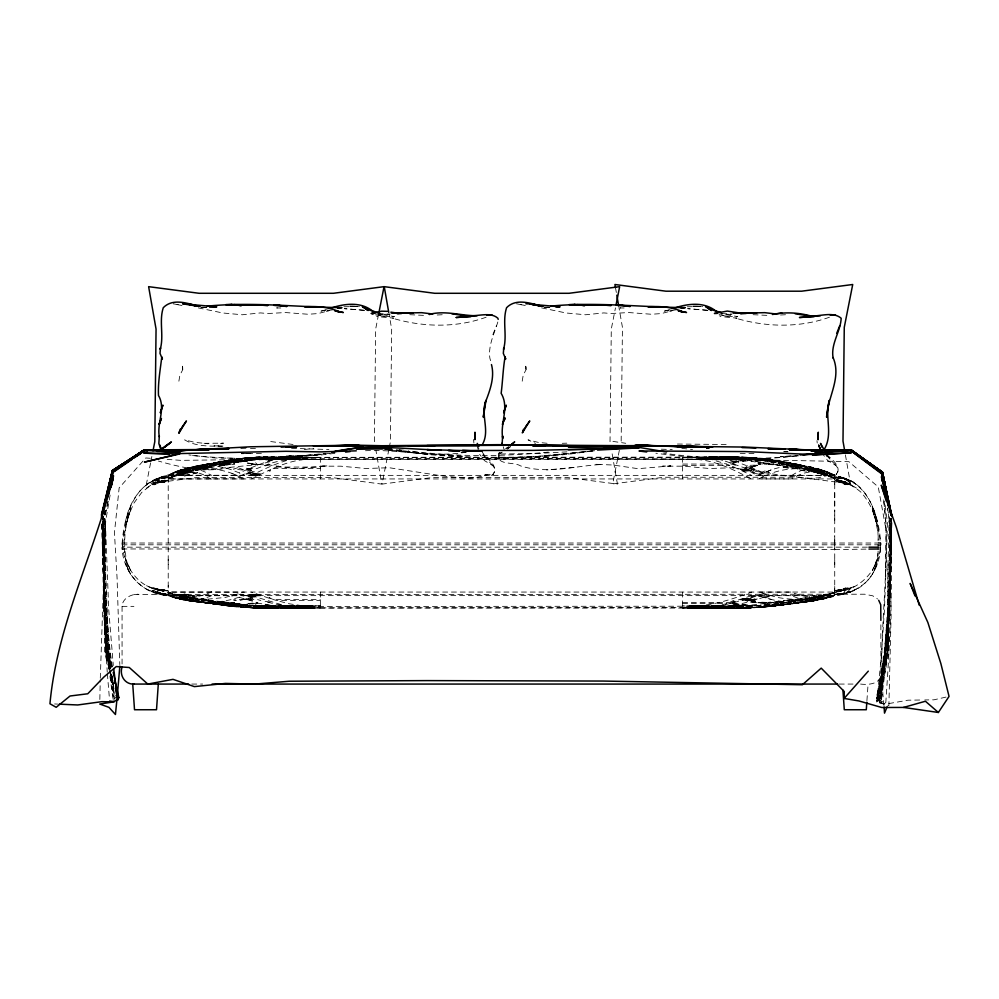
<?xml version="1.0" encoding="UTF-8"?>
<svg xmlns="http://www.w3.org/2000/svg" width="999" height="999" viewBox="0 0 999 999"><rect width="100%" height="100%" fill="white"/><g stroke="black" fill="none" stroke-linecap="round" stroke-linejoin="round"><path stroke-width="0.75" stroke-dasharray="5 3.75" d="M124.75 546.478L122.065 547.177C122.515 572.327 142.67 594.705 168.219 595.641L244.28 595.704L231.78 599.437A367.632 197.303 89.6 0 1 206.244 602.335L193.431 601.473L171.728 596.952L168.219 595.641L168.219 589.76M168.219 587.974L168.219 585.526M168.219 564.41L168.219 559.115M168.219 482.205L168.219 480.631L165.384 480.631L160.764 482.38L164.223 482.392L168.219 480.631M168.219 476.96L164.773 476.973L153.334 480.944C157.742 476.948 163.649 480.244 168.219 476.96L168.219 475.362L171.728 473.439L187.063 468.294C171.816 474.463 154.246 477.41 141.783 488.786C128.347 503.983 123.102 524.975 122.065 544.805L124.75 545.679M130.607 574.325L125.412 562.999C130.12 577.522 141.758 589.81 156.98 593.019L159.778 590.347A81.306 81.306 0 0 0 162.55 590.909L183.154 596.977L212.862 601.623L199.575 599.675L205.282 600.574M307.155 607.991L271.191 607.667C230.894 610.014 192.27 599.063 153.334 591.77L168.219 594.542L168.219 595.641L178.684 598.925L193.431 601.473L171.728 596.952M222.627 604.882L208.616 602.647L239.498 606.83L271.191 607.667M832.13 593.331L806.28 598.776L809.54 598.164C777.672 605.332 744.63 607.979 711.563 606.206L278.546 606.48M831.992 593.356L834.727 592.719L825.698 595.242M834.727 590.871L838.161 590.871L849.612 587.986L844.242 589.647L838.723 589.622L834.727 590.871L834.727 592.057L829.757 594.305L819.792 596.977L788.461 601.848L820.728 596.253M834.727 589.422L834.727 586.45M834.727 564.41L834.727 559.115M205.282 466.995L199.575 468.294L214.485 465.197L195.255 468.906L211.001 466.071L195.255 468.906L180.719 472.927L168.219 478.883L151.598 484.627L141.783 492.37L133.766 503.321L128.084 516.708L123.626 533.603L122.115 548.951L834.727 549.587L834.727 535.476M834.727 520.154L834.727 510.039M834.727 505.906L834.727 499.475M834.727 497.714L834.727 492.569M834.727 484.315L834.727 480.919M880.469 548.975C880.369 529.77 874.6 507.542 861.15 492.37C848.501 481.106 831.018 477.847 815.883 471.053L824.25 473.663L809.502 469.717L820.666 472.652A112.263 60.215 -89.6 0 1 834.727 479.133L834.689 478.259L830.519 476.311M834.727 476.96L842.182 478.646L838.723 478.633L834.727 476.96L834.727 475.362L831.205 473.439L815.883 468.294L840.396 477.01A60.452 60.452 0 0 1 843.156 477.809L845.966 482.692M180.719 596.403L169.955 592.969L187.063 597.702L175.374 594.867L168.219 592.057L244.28 592.107L225.437 597.427L206.244 599.3A367.632 197.303 -89.6 0 1 180.719 596.403L168.257 592.719L203.109 600.324L239.498 605.456L249.85 606.193L313.162 606.018L292.133 606.381M834.727 476.386L806.318 467.919L784.078 462.5L753.096 457.842L306.506 457.629L272.153 456.768C236.401 456.356 201.835 465.334 168.219 476.386M270.18 470.179L269.093 470.192L269.093 471.103L270.18 471.091L270.18 469.667C284.228 463.486 299.138 458.129 314.772 459.565L693.706 459.503M783.278 467.107L794.592 467.944L788.261 468.269L783.278 467.107L789.397 466.82L797.165 468.706A259.453 139.248 -89.6 0 1 822.214 472.927L831.293 476.923L803.358 468.294L788.461 465.197L813.536 470.267L834.727 478.321L799.837 467.594L773.775 461.7L753.096 459.215L711.563 459.178L711.563 457.817C741.62 455.594 771.653 458.266 800.923 465.259L794.592 464.947L760.476 458.791L738.91 457.055L689.785 457.617L724.4 456.693M732.766 601.423L733.84 600.824L732.766 600.824C724.5 605.656 711.188 606.668 700.986 608.079L301.948 608.079L282.817 605.044L251.523 595.704L253.134 596.278M891.395 518.956C892.931 579.845 885.451 640.259 881.33 700.873L877.834 700.686C888.873 640.459 890.721 579.295 890.571 518.219L890.596 564.497L889.285 610.139L885.052 656.006L887.949 610.551L890.196 519.343C893.506 580.431 889.922 641.545 885.813 702.497L879.47 702.821L887.986 612.162L887.936 566.57L889.222 518.169L887.487 507.717M374.413 441.695L375.661 329.071L378.658 313.923M610.027 441.695L611.288 329.071L615.471 307.867M621.166 441.108L622.439 327.335L618.955 307.455M888.024 564.622L887.512 610.239L884.377 654.932L878.795 700.349L876.448 700.461L884.302 654.907L878.421 699.937L876.772 701.997L886.662 703.958L908.004 700.187L923.251 699.974M883.99 705.556C876.348 637.112 891.907 568.219 883.703 499.825M891.707 522.614L889.597 608.116L886.163 653.671L888.873 607.829L891.657 522.627M891.657 522.877L889.447 608.416L880.181 698.925L876.947 697.989L885.039 653.733L889.31 608.566L886.912 654.183L879.644 699.263L876.935 699.5L881.33 700.873M885.351 576.535L886.2 524.45L883.665 500.212M891.845 522.677L888.473 653.808L880.156 698.626L876.111 697.964L887.761 654.008L889.073 607.804L887.462 653.621L878.421 698.326L876.111 697.964M99.838 699.475L100.262 679.732M100.3 678.221L105.644 521.603C103.958 570.267 105.12 618.793 112.363 666.932M891.632 522.827C891.258 581.605 888.598 640.384 878.933 698.451L880.181 698.925M891.495 518.631L887.761 654.008L877.484 698.226L887.462 653.621L890.496 562.512M890.259 562.3L891.545 518.181M891.358 518.931C888.973 579.295 890.134 640.159 876.935 699.5M124.75 539.385L125.137 531.643L128.084 516.708M866.92 700.674L868.081 684.065M878.196 542.894L880.868 543.019C880.394 568.169 860.501 591.133 834.727 592.057L168.219 592.057M878.096 551.148C878.608 557.492 874.525 563.036 874.849 569.243C863.96 595.054 832.929 595.829 809.502 601.473L823.863 598.975L834.727 595.641L834.727 475.362L168.219 475.362C144.655 478.459 129.358 499.999 125.412 522.152L130.607 506.168M122.065 663.985L122.065 606.356C122.34 598.413 131.081 594.068 138.199 594.218M876.772 701.997L881.305 656.73L884.365 611.226L886.163 565.646L887.424 522.852L884.652 501.286M880.918 698.663L886.288 653.334L880.156 698.626L880.918 698.663L878.933 698.451M878.795 700.349C888.273 640.072 890.683 579.108 889.222 518.169L889.21 519.055L887.487 508.541M881.543 699.15L887.287 654.233L889.51 608.566L889.809 562.937L888.523 608.354L885.851 653.396L878.421 698.326L881.543 699.15L877.134 698.638L885.938 654.894L878.708 699.862L877.134 698.638M178.883 381.193L179.907 375.124L182.667 369.842L182.255 366.009M522.202 381.193L523.214 375.124L525.973 369.842L525.561 366.009M110.102 495.104L105.744 520.704L103.884 566.171L105.27 518.706L108.729 609.69L113.312 665.534M150.599 462.899L146.416 484.103L197.053 477.485L331.343 477.485L381.83 484.103L375.999 450.786M150.899 461.388L152.098 455.332M388.911 449.275L382.03 484.103L432.667 477.485L566.957 477.485L617.444 484.103L611.613 450.786M389.21 447.764L390.409 441.695L391.67 329.071L389.023 313.923M619.343 450.287L612.699 483.941L663.848 477.247L799.5 477.247L850.499 483.941L845.404 454.87M108.029 501.273L103.884 520.966L108.329 500.137M213.149 463.898L223.788 461.688M128.084 513.124C123.938 531.268 121.94 551.361 128.084 569.243L124.75 549.8M779.158 602.434L789.784 600.636M497.827 322.003C494.255 333.716 488.111 345.467 489.847 358.079L491.246 363.261M130.607 509.765L125.462 526.261L130.607 509.977L130.607 505.956M492.857 334.665L496.366 325.886M856.43 589.273L845.966 593.319L842.931 593.369L849.612 591.77C823.988 597.802 850.961 593.219 856.43 589.373C871.378 581.43 880.544 562.924 880.419 547.19M851.298 591.67A80.032 80.032 0 0 1 847.764 592.769L851.235 587.662L845.966 589.435L843.156 593.93A81.306 81.306 0 0 1 840.396 594.492L845.816 593.331L851.235 587.662L856.43 585.689M846.802 593.031L851.235 587.662M779.695 462.512L778.608 462.3L779.17 461.688L784.627 462.525L768.243 461.613M213.549 600.636L202.01 599.687L224.325 601.885L218.306 601.798L223.776 602.434L234.703 602.36M820.666 472.652L829.407 476.011C819.38 469.88 807.554 473.601 797.165 468.706L796.69 468.706A258.479 138.724 -89.6 0 0 771.166 473.301L763.623 476.436L744.979 468.069L747.514 465.621L751.91 466.908L757.342 465.746L744.979 468.069L719.455 459.103L715.709 459.265L722.764 460.002L700.386 459.228L267.033 458.953L244.455 460.015L264.797 458.866L284.078 458.741L255.781 459.977L233.853 462.562L234.753 463.274L208.341 467.944L202.01 468.169L213.549 466.82M506.63 448.489L508.741 446.703M793.843 466.233L809.702 470.229L795.966 466.62M794.592 464.947L795.504 464.185L820.728 470.704L834.727 475.836M499.912 452.31L499.113 452.959C494.842 466.071 513.636 461.363 520.579 465.909C547.464 474.612 574.949 465.696 602.085 464.473L594.83 464.285L612.899 465.01L638.111 468.693L670.804 465.896L662.487 466.171L684.103 466.183L709.502 468.519L732.442 467.719L786.313 476.036L810.089 478.284L818.131 477.834L832.329 474.363L833.703 474.438L828.059 474.925L832.329 474.363L835.489 475.437C843.306 467.594 831.655 459.128 826.36 454.27L829.307 457.942L827.359 455.357M507.417 449.188L510.551 446.678M207.43 600.511L208.341 599.837M507.854 448.314L510.202 446.653M856.43 488.061L845.966 482.117L834.727 478.946L168.219 478.946L180.719 472.927A259.191 139.111 89.6 0 1 206.244 468.706L206.731 468.706A258.741 138.873 89.6 0 1 231.78 473.301L244.28 478.871L168.219 478.946L171.716 476.898A116.633 62.55 89.6 0 1 186.576 472.003L206.244 468.706M146.503 484.478C161.826 475.112 173.626 473.514 151.598 481.043M168.219 478.883L169.955 477.722M146.503 488.061L151.648 484.627A63.786 63.786 0 0 1 155.182 483.054L151.711 481.643L160.002 482.38L154.633 484.727L153.334 484.727L164.223 480.619L153.946 484.727M239.31 597.34L257.967 602.809L255.432 604.395L251.036 603.571L245.604 604.32C259.64 600.024 273.177 608.329 287.225 608.304L280.17 607.916L711.563 607.579C755.756 611.338 799.375 602.072 842.182 593.369L834.727 594.542L834.727 595.641L168.219 595.641L156.98 593.019M502.11 452.085L499.825 453.484L503.446 451.823M505.581 448.551L508.166 447.003M153.946 587.986L164.223 590.884L153.334 587.986L160.002 589.647L151.711 591.246L155.182 589.185A80.032 80.032 0 0 1 151.648 588.086C133.404 581.243 123.177 561.663 122.115 543.019L124.75 542.894M738.848 461.513L732.017 461.575L734.24 462.1L748.076 460.814L742.994 460.002L732.342 463.573M245.704 473.988L253.396 471.216L247.477 474.6L254.308 471.466M223.252 601.71L242.47 604.682L280.744 606.468L244.455 605.544L257.317 606.231M189.41 467.544L211.001 463.449C196.279 465.634 181.169 468.431 168.219 476.186A111.476 59.79 -89.6 0 1 182.268 469.493L193.431 466.87L178.684 470.566L171.728 473.439M251.523 478.871L269.093 470.192M247.477 471.191L253.396 467.969L245.704 470.591M175.137 472.04L180.719 470.267A258.741 138.873 -89.6 0 1 205.769 465.684L206.244 465.671A259.191 139.111 -89.6 0 1 231.78 469.905L239.31 472.914C254.62 466.196 270.679 458.953 287.225 456.98L280.17 457.567L320.354 457.604L278.371 456.693L255.756 457.28L264.797 456.905M253.134 474.45L251.523 475.287C267.507 467.382 284.053 459.49 301.948 457.33L712.374 457.117M255.969 475.899L262.787 472.539M168.219 475.836L180.719 470.267M254.832 475.849L261.651 472.502M763.623 476.436L758.653 478.871L791.283 478.921L794.792 477.16A115.934 62.263 -89.6 0 1 809.665 472.052L796.69 468.706M253.709 475.761L260.539 472.427M109.927 675.998L113.012 699.138L115.235 698.051M252.61 475.649L259.428 472.327M780.306 603.508C802.547 600.349 824.587 595.953 845.966 589.435M251.523 475.499L258.354 472.202M250.462 475.324L257.292 472.065M249.425 475.112L256.256 471.89M834.727 592.145L822.214 596.403A368.007 197.502 89.6 0 1 797.165 599.3L796.69 599.3A368.132 197.577 89.6 0 1 777.497 597.427L758.653 592.107L791.283 592.07C803.233 597.24 817.02 599.088 829.407 594.143L809.502 598.626L824.25 595.816L832.979 592.969L815.883 597.702L824.25 595.816L811.812 597.802M211.663 591.708C201.711 596.828 189.997 598.413 179.071 595.866L193.431 598.626L182.817 596.565M757.979 463.886L772.264 463.936L768.755 463.261L757.979 463.886L761.463 464.635L768.755 463.261L789.784 466.82M246.566 474.3L253.396 471.216M153.946 480.931L164.773 476.973M163.312 482.392L167.482 480.631M151.711 591.246L156.131 589.447M162.425 482.38L166.758 480.631M755.469 595.117L749.55 597.514L757.242 595.554M167.482 476.96L157.043 480.919L166.758 476.96M180.719 472.927L168.257 478.259L208.616 466.558L239.498 460.439M831.218 473.888L834.727 475.649L831.218 473.888A116.021 62.225 89.6 0 0 816.358 468.781L796.215 465.671A259.453 139.248 89.6 0 0 771.166 469.892L763.623 472.914L750.074 466.97L756.305 465.109L757.579 465.509L751.236 467.432L756.305 465.109L746.053 465.434L742.07 463.961M161.576 482.38L166.046 480.631M771.166 469.892L758.653 475.287L834.727 475.362M749.812 592.732L751.41 592.107C729.42 600.337 706.418 607.754 682.592 605.844M763.623 593.831L744.979 599.737L719.455 606.143L715.709 606.018L722.764 605.481L682.592 606.006M208.716 467.944L186.576 472.003L197.59 472.764A111.401 59.828 89.6 0 1 211.663 479.458M260.864 466.97L256.88 468.531L245.367 468.631L251.698 470.654L252.859 470.154L246.641 468.219L251.698 470.654L239.31 476.436L231.78 473.301M182.268 469.493L173.539 472.664C183.779 466.92 195.604 469.955 206.244 465.671M757.242 598.95L749.55 600.761L755.469 598.538L748.638 600.599M166.046 476.973L155.382 480.931L165.384 476.973M198.289 307.879L222.789 312.987L242.307 314.772L260.514 312.912L267.732 313.524L285.514 312.55L308.179 314.26L318.144 313.561L328.496 310.814M541.595 307.879L566.096 312.987L585.614 314.772L603.821 312.912L611.051 313.524L628.821 312.55L651.485 314.26L661.45 313.561L671.803 310.814M834.727 595.641L758.653 595.704L771.166 599.437A368.007 197.502 -89.6 0 0 796.215 602.335L796.69 602.335A368.132 197.577 -89.6 0 0 815.883 600.461L823.863 598.975L834.727 595.142L813.536 600.986L791.945 603.833L813.536 600.986L831.205 596.952M326.473 311.551L329.245 310.539M669.792 311.551L672.552 310.539M264.086 606.992L270.916 606.967L254.87 607.367L259.952 607.867L270.592 605.706M751.41 595.704L733.84 601.41M180.894 475.187L190.359 471.84L179.046 475.062L193.981 472.09M158.866 481.693L157.043 482.342L163.736 480.619M486.126 317.22C455.944 328.097 422.377 327.222 391.958 318.032L393.743 318.157L376.611 316.508M829.445 317.22C799.25 328.097 765.684 327.222 735.264 318.032L737.062 318.157L719.917 316.508M175.374 475.037L193.431 469.717M177.198 471.765L189.498 468.568L177.198 471.765L185.876 468.818M163.324 480.606L152.347 484.715L162.987 480.606M211.663 595.666C199.65 600.761 185.964 602.035 173.539 597.502L189.41 600.986L218.731 604.807M264.26 465.684C276.261 460.789 289.073 458.766 301.948 459.727M878.196 545.679L880.831 544.805C879.37 521.341 872.701 494.205 851.335 481.043C843.343 477.222 828.134 473.426 849.612 480.944L839.21 476.985M834.727 592.669L822.214 596.403L831.293 593.568M829.757 594.305L834.689 592.719M173.189 473.401L201.336 465.447L208.079 464.348M168.219 475.886L203.109 465.896M162.75 480.606L151.998 484.702M740.159 599.875L746.977 597.664M741.283 599.899L748.101 597.702M742.407 599.949L749.225 597.752M157.73 478.671L162.987 476.985M743.506 600.012L750.336 597.827M157.13 482.342L162.6 480.594M744.592 600.099L751.423 597.926M157.38 478.683L162.75 476.998M745.654 600.199L752.484 598.051M746.678 600.312L753.508 598.189M849 587.986L838.161 590.871M157.13 478.683L162.6 476.998M749.55 600.761L756.38 598.738M835.464 590.871L845.891 587.974L836.188 590.871M213.586 463.136L228.546 460.277L195.255 466.246L201.336 464.972M190.147 469.692C223.152 459.315 257.555 455.931 291.97 457.779L306.506 457.629L298.289 457.055L309.74 457.617L290.896 456.868M231.78 596.028L239.31 593.831L252.859 598.264L245.367 599.338L251.698 597.914L246.641 599.637L256.88 599.412L260.864 600.524M177.385 472.964L188.424 469.742M177.572 472.864L188.599 469.667M116.221 695.629L113.262 696.49L109.615 670.991M177.822 472.752L188.848 469.555M178.147 472.589L189.173 469.43M180.107 474.113L191.783 470.766L181.456 473.514M260.227 457.842L289.011 456.955L303.496 457.654L280.582 456.743M252.248 463.548L245.604 462.812L257.967 464.997L255.432 462.699L252.248 463.548L257.967 464.997M178.534 472.415L189.56 469.28M249.85 457.704L270.754 457.767M178.996 472.19L190.022 469.093M265.085 465.896L272.302 463.873M181.456 471.053L191.783 468.419L180.107 471.678L191.134 468.668M835.464 594.53L839.635 593.381M836.887 590.871L847.552 587.974L837.549 590.871M180.744 471.378L191.783 468.419M241.034 460.951L255.756 459.353C225.986 461.813 196.129 467.582 168.219 478.321L196.616 469.293L229.158 461.7L249.85 459.215L294.38 459.253L267.033 458.953M744.979 468.069L750.699 466.545M832.13 595.679L834.727 595.092C801.086 602.285 766.932 609.203 732.329 607.617L686.226 607.792M836.188 594.53L840.521 593.369M203.684 467.807L209.515 466.358M876.448 700.461L878.421 699.937M265.085 462.962L272.302 461.076M836.887 594.53L841.37 593.369M244.967 605.481L230.669 605.369L234.191 605.781L244.967 605.481L234.191 605.781L213.149 603.558M817.057 596.952L825.736 594.73L813.436 597.077L825.736 594.73M466.483 452.11C432.954 458.191 398.301 448.863 364.473 450.786M794.23 602.847L820.129 599.737M326.286 309.777L319.368 311.513L326.311 309.927M669.592 309.777L662.674 311.513L669.617 309.927M209.103 466.233L203.384 467.669L218.669 464.273M203.247 467.919L208.754 466.533M742.07 603.533L746.053 602.509L757.579 602.472L750.074 601.46L756.305 602.734L751.236 601.136L763.623 597.34L771.166 599.437M844.08 593.718L845.903 593.269M839.947 590.896L845.966 589.685L839.622 590.884L845.216 589.66M807.242 601.985L791.945 603.833M796.69 602.335L816.358 600.187L812.587 600.349L823.9 598.226C813.124 601.41 801.36 600.624 791.283 595.292M839.21 594.517L844.242 593.356M208.079 466.583C235.24 459.215 263.374 458.354 291.371 459.178L291.97 457.779M840.196 590.896L845.566 589.672M839.622 594.517L850.586 591.758M829.757 596.865C788.711 605.906 746.653 609.877 704.645 608.204M946.028 697.09L933.928 699.824L924.774 699.949M222.627 461.675L208.616 464.547M206.98 466.62L201.336 467.882L212.862 465.509L207.43 466.595M840.396 590.909L845.816 589.672M223.252 465.309L234.703 464.385M839.947 594.505L850.936 591.758M264.348 457.779L259.952 457.617L266.134 460.002L270.916 458.953L254.87 458.354L272.028 457.155L259.478 458.553M221.728 463.636L211.476 465.859L228.284 462.437L251.136 459.94L246.741 460.089M750.699 600.824L757.342 601.386L744.979 599.737L747.514 601.473L750.699 600.824L744.979 599.737M840.196 594.505L845.566 593.344M815.883 600.461L827.572 597.926M209.103 463.861L207.455 464.21L222.365 461.438L211.476 463.711M738.673 604.358L725.986 606.98L710.576 608.166M814.347 597.19L825.374 594.855M814.635 597.127L825.561 594.805M222.827 465.384L224.325 465.072L223.776 464.31L218.306 465.222L224.325 465.072M814.085 597.24L825.124 594.929M813.76 597.315L824.799 595.029M771.128 606.368L766.52 606.793L799.562 602.409L774.662 605.981L751.797 607.804L760.601 607.392L738.149 608.304M801.61 600.037L791.945 601.211L807.691 599.225L790.059 601.623L809.702 598.339L795.966 600.836M813.373 597.414L824.412 595.142M812.911 597.527L823.95 595.279M821.49 596.028L811.163 597.964L822.839 595.616M212.824 463.336L222.365 461.438M730.644 602.709L737.849 601.286M213.586 465.322L228.284 462.437L227.597 462.525M811.163 597.964L822.189 595.816M222.128 462.599L234.703 461.613L223.651 462.3M222.552 462.525L234.191 460.651L244.967 461.113L241.471 461.8L230.669 461.263L251.948 458.728L238.674 459.927C249.663 458.928 260.876 456.281 272.265 456.768M822.839 598.039L811.163 600.312L821.49 598.488M218.669 462L213.511 462.999L223.726 461.126M812.799 597.902L799.837 599.974M799.562 602.409L788.461 604.283L800.923 602.597L760.476 607.042L730.669 608.416M225.487 460.851L242.332 458.254L267.033 457.205M223.976 602.859L234.753 603.159L219.867 602.335L234.753 603.159M182.205 596.253L189.198 598.064L182.205 596.253C211.376 601.71 240.809 607.217 270.617 606.156L308.179 605.906M796.69 599.3L809.665 596.927L789.397 600.636L783.278 600.424L794.592 599.837L783.278 600.424M116.259 697.402L113.973 697.814L110.739 674.637M223.838 461.138L235.165 459.178M223.976 463.736L219.867 464.473L234.753 463.274M730.644 605.506L737.849 604.22M206.98 464.098L212.887 463.049M205.282 464.448L211.001 463.449M234.191 460.651L236.076 461.376L239.723 460.739M225.275 464.048L229.221 463.361M252.248 603.808L257.967 602.809M794.005 600.998L799.512 600.024M230.956 463.948L223.776 464.31M794.23 464.947L816.358 468.781L805.356 469.38A112.188 60.24 89.6 0 0 791.283 475.874M738.598 605.319L742.994 605.494L736.8 603.546L732.017 604.358L748.076 604.907L730.906 605.869L743.456 604.707M799.837 467.944L763.448 460.439L745.616 459.053L713.923 458.791M753.096 459.215L682.592 459.39M794.33 600.961L773.775 604.22L753.096 606.056L696.428 606.031L742.707 606.106L731.43 606.156M794.867 600.911L799.562 600.137C769.005 605.918 737.824 607.442 706.793 606.031M742.669 459.303L711.563 459.178L739.847 459.165M797.664 600.574L803.358 599.675M793.843 601.136L795.491 600.874M808.965 600.212L822.052 598.164M230.344 461.263L228.996 461.476L234.703 461.613M592.956 450.786C527.385 461.501 460.252 459.09 394.68 449.488M781.218 602.996L791.47 601.423L779.108 603.271M780.381 601.71L768.755 603.171L757.979 602.709L761.463 602.185L772.264 602.684L747.527 605.519L713.923 606.418M779.295 601.885L768.231 602.36L780.818 601.66M332.542 309.865L327.235 310.627L330.02 310.427M675.848 309.865L670.554 310.627L673.326 310.427M777.672 461.451L783.066 461.95L768.181 460.639M768.243 605.132L779.695 604.507M797.664 603.121L784.627 604.682L790.309 604.058M794.592 602.834L795.504 603.346L774.662 605.981L777.447 605.556M780.569 605.144L790.122 603.833M330.132 453.371L285.689 457.33L250.299 457.779L285.627 457.267L250.262 458.529L214.922 457.954L188.911 454.945M763.224 603.034L768.755 603.171M778.608 604.657L784.627 604.482L778.608 604.657L780.119 604.457M770.279 606.505L776.81 605.644M779.22 605.406L789.435 604.095M764.997 607.042L775.336 605.831L768.056 606.705M592.819 450.874L533.016 456.855L497.652 457.867L533.016 456.855L568.369 454.07L594.393 450.774L533.016 456.843L497.639 457.767M304.333 449.538L313.524 448.389M442.195 314.735L436.65 315.022M785.501 314.735L779.957 315.022M230.831 467.382C206.431 473.126 181.905 467.744 158.429 461.063M574.138 467.382L546.653 469.98M772.589 602.684L773.938 602.534L768.231 602.36M334.852 453.359L321.079 454.97L285.714 456.006L321.116 454.632L285.814 457.742L325.662 453.284L321.091 454.095C277.322 460.427 232.854 459.49 188.936 455.232M796.977 455.719C750.137 461.8 702.572 459.552 655.881 453.221M231.818 461.838L236.426 461.313M778.97 605.332L783.066 604.857L755.519 607.142L769.093 606.168M234.128 459.253L254.82 457.342M234.128 461.251L257.317 459.053M773.726 605.656L777.672 605.219M771.977 605.369L779.17 605.057M343.918 306.768L359.34 306.493L349.363 306.206L357.667 306.256M687.225 306.768L702.659 306.493L692.669 306.206L700.973 306.256M548.414 452.097C501.923 456.743 454.807 456.993 408.454 450.774M840.346 480.594L845.966 482.33L839.622 480.606L845.816 482.342M146.503 585.689L156.98 589.835L163.736 590.884M797.252 455.769C752.834 460.327 707.829 459.34 663.623 453.196M243.881 605.144L255.756 605.993L231.818 604.245L203.384 600.137L227.597 603.771L251.136 605.556L246.741 605.456M113.012 699.138L115.372 698.9M220.467 443.469L223.514 443.169L203.072 443.331L208.229 443.731L194.892 442.37L184.703 439.86C195.916 446.74 209.54 446.066 222.165 446.253M761.912 607.105L734.415 608.379L743.119 608.179M790.983 455.819L780.331 456.78L798.763 455.794M238.524 458.653L261.051 457.03M764.422 605.032L768.805 604.67M242.332 458.254L246.741 457.904M206.693 307.392L199.837 307.08M247.615 457.804L262.924 456.968M758.478 607.454L741.882 608.216L768.805 606.668M244.455 458.104L257.317 457.192M206.543 307.255L200.612 307.667L206.805 307.292M549.85 307.255L543.144 307.08M737.737 457.317L722.202 456.743C757.779 456.531 793.556 461.55 827.572 471.99M272.028 459.465L281.618 459.041M704.645 459.016L696.428 459.353L715.459 458.841L693.194 459.365L712.05 458.966M261.051 458.941L247.615 459.765L251.686 459.515M292.133 608.254L320.354 607.792L305.195 608.029M261.388 453.321L241.408 453.721M699.55 459.278L708.641 459.153M234.191 605.781L263.748 608.229L303.496 607.742L261.051 608.216L225.487 605.556M768.755 463.261L758.953 462.637L755.943 461.101L750.998 461.226L758.953 462.637L764.26 462.475L739.198 459.253L702.21 459.328L713.885 458.791L704.657 459.303M289.061 608.241L300.736 607.729M461.038 452.397L465.671 452.147M705.968 457.142L706.793 457.092L682.592 457.604L700.386 457.205L686.226 457.604M725.686 456.793L704.657 457.692L729.095 456.88M760.601 607.392L747.19 608.066M707.729 458.903L697.752 459.365M284.078 608.416L306.506 607.754L295.217 608.241M758.478 605.544L735.901 606.318M295.217 458.903L309.74 459.365L260.227 459.215M566.933 451.885L533.091 453.646L497.677 454.008M822.052 471.74L823.9 471.64L812.587 468.556L822.052 471.74L808.965 468.768M203.334 469.98L258.778 464.473L251.511 464.285L269.58 465.01L294.805 468.693L327.497 465.896L319.168 466.171L340.796 466.183L366.183 468.519L389.135 467.719L443.007 476.036L466.783 478.284L474.812 477.834L489.023 474.363L490.384 474.438L484.752 474.925L489.023 474.363L492.182 475.437C499.999 467.594 488.349 459.128 483.054 454.27L486.001 457.942L481.006 450.037M738.598 460.214L742.994 460.002L730.906 459.465L743.456 461.076M200.762 307.48L205.369 307.255M544.08 307.48L550.212 307.18M699.45 457.654L713.885 456.955L753.096 457.842M720.029 457.08L706.793 457.704L732.492 457.018M180.894 594.705L179.046 594.792L190.359 597.077L180.894 594.705L193.981 596.89M715.459 608.403L748.126 607.979M716.957 457.005L702.21 457.667L713.885 456.955L707.729 456.98M699.45 459.34L710.801 458.828M122.115 543.019L880.868 543.019M122.065 544.805L880.831 544.805M294.305 606.118L287.225 606.018L320.354 605.844M309.24 605.881L296.141 606.031L320.354 606.006M290.896 608.354L309.74 607.767L298.289 608.204M250.474 448.551L256.618 448.301M704.158 457.23L705.082 457.18M745.616 608.079L755.319 607.679M738.149 606.343L747.19 605.993M780.818 465.384L768.231 464.385L773.938 464.16L772.589 463.936M723.114 457.192L708.566 457.729L735.901 457.205M739.198 606.043L722.352 606.468M696.79 459.403L694.755 459.478M789.397 603.558L795.504 603.346M294.305 608.266L296.141 608.204M748.126 606.168L753.096 606.056M562.262 443.306L566.82 443.169M289.061 606.418L300.736 606.068L277.26 606.468M301.373 608.141L313.162 607.779M236.076 461.376L244.967 461.113M299.737 605.881L308.366 605.756M254.87 458.354L261.913 458.166M694.58 457.392L703.196 457.255L695.791 457.38M726.186 457.33L709.964 457.754L727.359 457.405M708.566 459.253L723.114 458.878L706.793 459.278M281.618 606.193L272.028 605.869M285.989 606.43L298.289 606.093L261.051 606.306L234.128 604.67M270.442 458.816L298.289 459.303L264.797 458.866M282.904 606.418L296.154 606.106L254.82 606.168M264.348 607.767L259.952 607.867L272.028 608.179L259.478 607.23M718.868 608.416L738.91 608.229M721.328 456.83L730.906 457.155M730.019 462.849L736.8 462.712L734.24 462.1M219.668 603.433L208.341 602.834L219.668 603.433L213.549 603.558L193.282 600.237L206.244 602.335M295.217 606.331L309.74 606.018M260.264 607.667L298.289 607.704M725.686 608.366L729.095 608.304L704.657 607.704L730.556 608.416M694.755 457.392L688.161 457.467L700.986 457.33L707.392 458.291L726.46 464.06L732.766 466.521L732.766 467.869L733.84 467.882L733.84 467.02L732.766 467.008M701.573 459.165L689.785 459.378L700.386 459.228M275.574 607.904L291.97 607.604M757.979 602.709L766.857 602.547M389.373 314.423L378.196 314.023M731.28 314.448L721.191 313.898M280.744 458.691L272.265 458.841M294.305 459.153L287.225 459.265L289.735 459.403M682.592 457.604L691.52 457.442M279.832 606.381L294.38 606.131L271.903 606.168M250.687 459.49L180.969 460.352L167.183 459.415M834.727 549.587L867.407 549.1M222.128 604.445L234.703 605.132L228.996 605.219L230.344 605.357M741.021 605.019L748.076 604.907M285.989 457.005L300.736 457.667L292.133 456.955M152.347 587.999L163.324 590.884M272.927 606.168L266.134 606.256L268.694 606.63M725.686 606.468L734.415 606.356M282.904 458.816L314.772 459.565M692.619 457.43L701.173 457.317M308.179 607.979L320.354 607.929M724.562 606.48L741.882 606.306M753.958 453.534L740.122 453.334M299.737 459.478L308.179 459.478M236.426 604.595L231.818 604.245M301.948 608.079L314.772 607.929M849 484.727L849.612 484.727C845.229 480.556 839.247 484.09 834.727 480.631L838.723 480.619L849 484.727L838.161 480.619M276.76 606.306L292.982 606.156L265.197 606.256M312.525 605.844L300.736 605.856M383.841 449.675L391.533 449.625L383.841 449.612M302.56 606.081L316.708 606.006M261.126 607.742L272.877 607.767M241.408 453.459L250.624 453.421L241.408 453.321M708.641 457.005L715.709 456.98L713.211 457.08L725.986 458.941L738.673 462.762M161.576 589.635L160.764 589.635L168.219 590.871L161.576 589.635L166.046 590.871M275.574 606.281L291.371 606.206L291.371 607.579L249.85 607.554M732.292 606.156L711.563 606.206L711.563 607.579L737.737 607.979M730.057 606.193L741.42 606.118M265.197 459.041L291.371 459.178M168.219 595.641L168.219 475.287L244.28 475.287L239.31 472.914M715.459 606.356L689.785 606.018L708.641 606.118M254.058 607.941L267.033 608.066M287.487 608.403L263.748 608.229M711.563 607.567L753.096 607.554M249.85 457.842L291.371 457.817L275.574 457.405M270.617 457.829L291.371 457.829M711.563 457.829C753.596 454.195 795.079 462.662 834.727 475.886M711.563 459.203L732.329 459.24M249.85 459.215C449.538 459.165 649.25 456.83 848.913 461.7L878.271 486.975L886.238 530.956M682.592 464.06L726.46 464.06M682.592 465.372L729.857 465.384M276.473 467.057L320.354 467.057M273.077 468.456L320.354 468.456M134.016 594.63L864.747 594.218L872.814 595.841L877.534 598.975M270.18 598.251L269.093 597.602L273.077 599.462L320.354 599.475M273.077 599.475L276.473 600.461L320.354 600.461M682.592 602.547L729.857 602.547M682.592 603.458L726.46 603.458M122.065 606.356L133.928 606.356M270.617 607.567L291.371 607.567M682.592 607.929L704.158 608.116M191.758 684.065L202.672 684.065M839.272 684.065L854.882 684.065M860.564 684.065C867.619 684.977 880.094 684.365 880.868 674.887L880.868 621.927M722.202 456.743L738.149 456.905M693.194 606.018L712.05 606.256M260.227 606.193L270.617 606.156M694.58 608.004L699.038 608.029M730.581 459.19L740.958 459.228M308.366 459.64L301.773 459.552M270.754 606.156L291.371 606.206M709.615 608.141L688.161 607.929M677.409 444.043L728.209 444.493M731.755 459.24L753.096 459.353M731.043 459.215L741.807 459.278M260.552 457.704L271.903 457.667M261.975 457.579L272.877 457.592M689.298 605.844L701.573 606.131M710.963 606.181L727.359 606.281L709.964 606.156M708.641 608.266L715.709 608.304L713.211 608.229M849 480.931L842.931 478.646L845.966 478.696L856.43 484.478M164.773 594.53L153.946 591.783M753.084 314.685L767.132 315.384M409.777 314.685L423.826 315.384M268.531 608.379L255.756 608.066L278.371 608.453M735.901 458.953L755.319 459.765M301.948 457.33L314.772 457.467L308.179 457.392M320.354 459.39L279.832 458.878M278.546 458.678L303.496 459.34M316.708 459.39L298.289 459.016L313.162 459.378L302.56 459.228L307.155 459.44M275.574 459.028L292.982 459.228L276.76 458.978M867.369 547.152L122.065 547.177M732.492 608.204L708.566 607.654L735.901 608.066M721.328 608.391L726.935 608.428L707.729 608.241M727.871 316.471L719.043 314.835L727.871 316.471L737.749 316.608L720.304 313.798M384.565 316.471L375.736 314.835L384.565 316.471L394.43 316.608L376.998 313.798M688.161 459.565C710.938 457.867 731.768 468.868 751.41 478.871L749.812 477.997M850.149 480.944L839.622 476.985M151.598 591.67C172.24 596.628 164.785 596.478 146.503 589.273M703.196 608.091L682.592 607.792L697.752 608.029M693.706 607.966L702.197 608.079M311.413 459.54L309.24 459.503M730.019 603.446L736.8 603.546L732.342 602.934M727.359 607.904L709.964 607.629L726.186 607.954M700.112 608.041L706.793 608.204L689.785 607.779L700.386 608.104M223.776 602.434L230.956 602.684M624.1 307.992L619.942 307.929L624.375 308.004M280.794 307.992L276.636 307.929L281.056 308.004M708.566 606.131L723.114 606.381M682.592 607.792L692.619 607.954M272.927 460.127L266.134 460.002L270.592 460.789M254.87 607.367L261.913 607.504M741.021 460.651L748.076 460.814M723.114 608.066L706.793 607.679L720.029 608.154M696.428 606.031L704.645 606.243M851.185 480.969L840.196 476.998M255.756 608.066L264.797 608.304M241.034 604.845L245.642 604.982M222.889 446.091L213.961 445.816L221.716 446.066M692.994 306.181L702.659 306.493M349.687 306.181L359.34 306.493M661.326 449.188L672.215 449.538M291.558 448.314L328.908 449.538M699.45 606.056L707.729 606.331M716.957 608.216L699.45 607.742M262.924 608.254L238.524 607.105M783.466 451.785L788.061 451.96M734.415 456.818L768.805 459.253M285.989 458.778L300.736 459.328L289.061 458.791M214.673 465.172L208.341 464.947L219.668 464.098L213.549 463.898L193.282 468.731A116.533 62.587 -89.6 0 1 208.154 473.626L211.663 475.337M710.801 606.381L702.21 606.068L713.885 606.418L704.657 606.093M264.036 606.031L272.377 606.343M779.17 461.688L771.977 461.263M302.56 457.205L313.162 457.617L301.373 457.155M757.304 607.305L759.053 607.367M247.615 605.719L261.051 606.306M222.552 604.495L234.703 605.132M54.583 703.958L57.667 704.095M721.603 313.574L732.017 314.048M378.284 313.574L390.197 314.123M739.198 459.253L724.562 458.666L747.19 459.353M789.397 463.898L795.504 464.185L790.084 463.049M177.198 598.139L189.498 600.349L177.198 598.139L185.876 600.162M234.128 606.668L257.317 608.079M741.882 457.03L760.601 458.254M244.455 607.454L254.82 607.979M825.736 475.162L813.436 471.828L825.736 475.162L817.057 472.04M294.305 457.005L296.141 457.092M252.71 607.879L249.887 607.704M462.275 456.118L426.96 454.095L387.113 449.575M242.332 607.392L246.741 607.642M757.304 458.416L771.128 459.715M768.231 464.385L780.381 465.309M745.616 457.192L755.319 457.804M150.35 458.279L145.754 457.967L119.156 487.874L114.435 532.717L117.083 578.109L119.805 664.572M462.275 457.08L426.948 454.495L391.72 450.287M745.616 459.053L768.805 461.251L799.562 467.669M289.061 456.955L298.289 457.692M748.126 459.153L758.478 460.015M759.053 458.291L751.797 457.679L761.912 458.691M773.726 460.814L778.97 461.276M764.422 460.714L751.26 459.515L768.805 461.251M734.24 603.97L738.848 604.395M289.735 605.906L276.96 604.358L264.26 601.423M547.09 443.281L538.199 442.37L528.021 439.86L535.551 443.444M239.498 605.282L208.616 600.961L170.804 593.331M293.044 444.48L269.618 441.408M212.637 604.058L218.331 604.682M231.818 606.368L235.165 606.73M525.287 305.494L516.658 303.808L523.851 305.207M181.98 305.494L173.339 303.808L180.544 305.207M391.72 450.124L426.96 454.095L391.758 449.837M264.086 458.916L268.694 459.44M223.726 605.406L213.511 604.095L233.004 606.455M670.067 310.015L672.876 310.352M326.76 310.015L329.57 310.352M122.115 548.951L124.75 549.275M206.244 599.3L186.576 596.965L208.716 599.837M681.83 448.301L692.544 449.575M236.076 605.294L239.723 605.731M399.25 449.637L406.918 450.586M225.275 602.622L229.221 603.109M208.616 602.971L168.219 595.092C181.656 600.911 196.641 601.86 211.001 603.833M213.586 603.983L227.597 605.831M547.015 307.217L549.7 307.542M203.709 307.217L206.381 307.542M301.948 605.681L289.173 603.783L276.473 600.461M243.881 460.514L245.642 460.739M223.838 605.369L228.546 605.981M226.136 605.644L232.667 606.505M378.122 314.073L382.03 314.61L377.884 313.898M228.284 603.821L213.586 601.798M214.485 601.848L195.255 599.225L211.001 601.211L201.336 600.037L206.98 600.836M212.824 603.833L222.365 605.144M789.36 463.136L766.52 459.115L799.562 465.397L788.461 462.762L795.516 464.21M612.936 441.408L625.749 443.281M209.103 603.496L207.455 603.259L214.485 604.283M212.824 601.66L222.365 603.084L211.476 601.423L221.728 602.996M222.827 601.66L224.325 601.885M209.103 601.136L201.623 599.812M208.079 603.146L175.774 597.452L168.219 594.979M801.61 464.972L791.945 463.449L813.536 467.544M775.336 462.525L767.769 461.276M768.056 459.215L779.108 461.138M707.329 310.202L687.674 308.666L708.578 310.502M364.023 310.202L344.368 308.666L365.272 310.502M784.265 462L779.22 461.126L799.562 465.397M203.434 600.024L208.941 600.998M181.456 598.488L191.783 600.312L180.107 598.039L191.134 600.137M265.085 604.22L272.302 605.506M777.447 460.851L774.662 460.277M181.456 596.028L191.783 597.964L180.107 595.616M180.744 598.251L191.783 600.312M763.224 463.436L766.857 464.135M190.147 599.275L203.109 602.035M778.608 462.3L780.119 462.587M178.996 597.677L190.022 599.825M178.534 597.527L189.56 599.7M780.569 461.438L791.47 463.711L780.569 461.438L790.122 463.336M265.085 601.286L272.302 602.709M178.147 597.402L189.173 599.587M177.822 597.29L188.848 599.5M177.572 597.202L188.599 599.425M188.424 599.375L177.385 597.127L188.312 599.338M784.265 464.273L789.435 465.322M795.966 464.098L797.664 464.448M801.598 467.882L790.059 465.509L801.31 468.131M779.108 463.224L791.47 465.859L781.218 463.636M157.13 593.331L162.6 594.505M157.38 593.344L162.75 594.505M162.55 590.909L156.98 589.685L158.866 590.134M168.219 595.142L187.063 600.461M177.235 595.242L168.219 593.219M157.73 593.344L162.987 594.505M780.306 463.049L794.33 466.558M162.6 590.909L151.748 588.011L162.987 590.896M877.834 700.686L885.813 702.497M797.664 466.995L803.358 468.294M157.38 589.672L162.75 590.896M151.711 481.643L156.131 482.679M245.704 598.95L253.396 600.761L247.477 598.538M168.219 592.719L170.954 593.356M820.129 469.43L809.502 466.87L823.863 470.492L831.205 473.439M793.431 466.358L799.262 467.807M794.18 466.533L799.687 467.919M804.532 468.781L799.837 467.594L812.799 471.066L806.28 469.293M165.384 594.53L155.382 591.783L166.046 594.53M821.49 471.053L811.163 468.419L822.839 471.678M245.704 595.554L253.396 597.514L247.477 595.117L254.308 597.34M730.644 461.076L737.849 462.962M175.362 597.889L182.268 599.687M811.812 471.004L822.839 474.113L811.163 470.766L821.49 473.514M166.758 594.53L157.043 591.795L167.482 594.53M809.54 470.554L806.28 469.667L809.54 470.529M811.163 470.766L822.189 473.826M730.644 463.873L737.849 465.896M162.425 589.635L166.758 590.871M812.911 471.403L823.95 474.6M879.47 702.821L888.885 705.569L891.133 614.348L889.11 520.954M813.373 471.565L824.412 474.8M173.189 596.865L180.719 599.063M813.76 471.703L824.799 474.962M814.672 471.59L834.727 477.759M814.085 471.815L825.124 475.099M163.312 589.635L167.482 590.871M814.347 471.903L825.374 475.212M814.522 471.965L825.561 475.287M845.966 478.696C826.86 472.714 857.304 481.818 856.43 484.378C868.268 493.581 873.925 508.066 877.484 522.152L872.327 506.168M839.947 476.985L845.216 478.671M269.093 598.239L251.523 592.107M246.566 595.329L253.396 597.514M840.196 480.606L845.566 482.342M839.947 480.606L845.216 482.355M249.425 594.767L256.256 597.04M250.462 594.617L257.292 596.915M748.638 468.206L755.469 471.191L749.55 467.969L757.242 470.591M251.523 594.492L258.354 596.815M252.61 594.38L259.428 596.728M253.709 594.305L260.539 596.665M255.969 594.205L262.787 596.578M254.832 594.243L261.651 596.615M844.08 478.109L845.903 478.758L851.235 485.227L847.764 479.47A63.786 63.786 0 0 1 851.298 481.043M757.242 473.988L749.55 471.216L755.469 474.6M836.887 476.973L841.37 478.646M837.549 480.631L847.552 484.74L836.887 480.631M836.188 476.96L840.521 478.646M827.796 475.087L822.214 472.927L829.757 475.949L834.727 479.133M835.464 476.96L839.635 478.633M836.188 480.631L845.891 484.74L835.464 480.631M168.219 592.145L171.716 593.581M829.757 473.401L822.214 470.267A258.479 138.724 89.6 0 0 796.69 465.671M749.55 467.969L756.38 470.904M733.84 467.02L751.41 475.287M746.678 468.618L753.508 471.678M745.654 468.781L752.484 471.89M744.592 468.931L751.423 472.065M743.506 469.043L750.336 472.202M742.407 469.143L749.225 472.315M741.283 469.205L748.101 472.402M740.159 469.243L746.977 472.44M876.947 697.989L879.644 699.263M837.374 467.544L836.175 465.709L827.784 460.626L822.964 454.358M494.068 467.544L492.869 465.709L484.478 460.626L479.645 454.358M832.979 477.722L834.727 478.946M156.98 479.108L159.778 481.393A60.452 60.452 0 0 1 162.55 480.594M826.485 455.419L836.175 465.709M207.43 467.02L208.341 467.944M492.869 465.709L482.08 453.921M846.802 479.095L851.235 485.227M825.499 454.495L826.985 456.555M477.297 446.016L478.896 448.651M503.221 446.74L504.183 449.687M872.327 509.765L877.534 526.261L872.327 509.977L872.327 505.956M477.584 447.515L478.821 451.623M109.203 668.818L104.483 652.884L105.232 606.992L102.198 522.502M110.926 674.612L112.213 678.958M110.19 668.743L105.519 652.509L102.085 523.726C104.383 571.69 102.235 620.441 110.852 667.769M109.715 667.894L105.694 652.909L109.828 669.23M112.512 679.957L111.713 675.461L112.537 678.371M110.527 667.707L107.068 654.208L106.319 607.642L107.617 653.721L110.577 667.419M109.74 668.968L105.519 652.509L105.557 606.056L103.097 560.576M111.276 674.949L112.437 679.445M112.45 679.607L110.202 670.704L112.25 679.695M874.849 513.124L877.809 528.059L878.196 539.385M874.849 516.708L877.809 531.643M110.277 667.607L107.043 654.407L109.103 669.829M110.901 667.369L107.617 653.721L105.969 607.255L108.079 652.734L111.101 667.782M102.41 522.652L105.782 651.523L109.878 669.318M112.6 681.181L113.611 685.626M105.782 651.523L109.952 669.73M111.339 675.799L112.375 680.344M112.725 681.867L113.774 686.413M110.177 668.456L106.443 651.972L102.385 521.203C105.357 570.604 100.837 620.779 109.74 669.642M109.778 668.618L106.369 653.471L103.184 562.762L103.159 517.057C104.833 567.22 103.684 617.857 111.226 667.569M111.488 676.186L113.524 685.277M111.9 666.395L108.916 653.021L103.784 562.175L103.409 516.795L104.758 562.437L103.297 516.471L108.916 653.021L111.451 666.67M110.04 668.031L106.431 651.773L103.284 560.776M111.688 675.411L112.338 678.371M109.403 668.968L105.669 652.272L104.957 606.318M110.752 675.037L113.461 687.175M109.515 669.155L105.882 652.484L102.747 517.02M109.84 670.666L113.799 688.848M111.925 675.824L112.525 678.858M110.027 671.128L114.723 696.44M779.158 464.31L779.295 465.072M111.838 666.558C104.92 617.682 105.969 567.894 104.271 518.593L103.496 610.052L107.255 672.24M110.39 667.981L107.717 653.009L109.878 668.456M112.787 681.455L113.586 685.951M615.471 287.562L616.545 293.681M109.403 669.492C102.435 621.241 103.372 572.265 101.698 523.638M816.97 440.646L817.219 443.044M473.538 439.46L473.913 443.044M107.38 673.751L109.503 699.475M113.362 683.603L113.636 688.149M113.724 689.672L114.261 698.763M104.508 605.981L107.08 651.585L110.414 668.256L106.843 651.498L104.658 605.819M105.082 605.631L102.098 523.813M102.422 521.341L103.696 561.101M102.385 521.528L106.556 651.735L102.635 560.439L101.973 523.863M102.36 522.689L103.484 560.751M878.196 535.801L877.809 558.791L874.849 569.243L877.484 562.999L872.327 574.325M682.592 457.33L682.592 478.871M682.592 592.107L682.592 608.079M320.354 457.33L320.354 478.871M320.354 592.107L320.354 608.079M105.057 510.377L103.796 516.483L105.057 510.414M877.534 558.903L872.327 570.516L877.534 558.903M494.605 471.491L492.794 474.675L494.605 471.491M837.911 471.491L836.113 474.675L837.911 471.491M183.154 472.127L182.205 473.176L189.198 470.579L183.154 472.127M820.728 598.726L813.735 600.636L820.728 598.726M765.047 470.929L758.054 473.638L769.405 472.49L765.047 470.929M237.899 467.657L233.541 469.118L244.892 470.254L237.899 467.657M199.575 465.834L193.244 467.857L201.336 465.447L199.575 465.834M820.216 472.052L818.393 472.577L805.356 469.38L820.216 472.052M196.653 467.544L193.406 468.431L196.666 467.544M244.892 599.188L237.899 600.986L233.541 599.974L244.892 599.188M197.59 472.764L184.553 476.086L182.73 475.536L197.59 472.764M769.405 596.603L765.047 597.702L758.054 595.804L769.405 596.603M184.553 594.068L182.73 594.467L197.59 596.415L184.553 594.068M818.393 597.577L805.356 599.8L820.216 597.939L818.393 597.577M247.415 461.101L233.853 462.562L247.415 461.101M787.749 451.411L784.677 451.56L787.761 451.436M710.963 459.203L709.964 459.228L727.359 459.028L710.963 459.203M239.198 603.733L233.853 603.683L247.415 604.707L239.198 603.733M769.093 460.077L755.519 458.666L769.093 460.077M709.49 448.576L706.418 448.351L709.49 448.576M391.67 450L388.611 449.625L391.67 450M391.695 450.287L385.564 449.463L391.695 450.287M195.117 601.036L193.244 600.711L201.336 602.409L195.117 601.036M196.666 600.886L193.406 600.262L196.653 600.886M819.792 469.493L813.735 468.007L820.728 470.704L819.792 469.493M130.607 570.292L125.462 558.903L130.607 570.292M526.061 367.944L525.736 366.221L526.248 370.404L526.061 367.944M182.755 367.944L182.417 366.221L182.942 370.404L182.755 367.944M105.082 607.217L103.159 561.875L102.997 516.196L105.082 607.217M499.213 457.217L499.113 452.959L499.213 457.217"/><path stroke-width="1.5" d="M159.316 435.914L158.853 443.456L160.876 449.687L160.689 448.139M914.984 595.916L910.139 583.428L927.871 622.477L940.858 663.548L949.05 696.403L938.373 712.474L903.533 707.429L881.78 707.504L858.978 700.961L844.118 698.438L844.28 691.558L821.203 668.131L802.422 684.727L603.209 681.056L427.172 680.606L289.26 681.231L254.558 684.115L225.462 683.416L194.38 686.613L173.002 679.345L147.802 684.078L129.271 667.507L116.284 666.558L104.021 676.897L87.762 693.768L70.055 696.003L56.181 707.304L49.95 703.758C57.218 624.487 94.455 552.872 113.399 476.336L111.176 486.75M857.267 454.645L882.404 472.09L891.957 516.583L882.404 472.09L851.098 449.762L810.826 450.099M158.304 684.065L156.518 709.74L134.515 709.74L132.73 684.065L188.636 684.065M866.82 702.185L866.295 709.74L844.292 709.74L842.931 690.109M502.26 443.781L502.21 442.982M502.172 443.456L502.622 435.914L502.747 438.411C499.85 423.264 509.69 407.58 501.148 393.319C502.722 381.231 502.984 368.806 505.094 356.893L505.706 359.078L503.309 353.359L503.808 347.802L503.546 349.325C507.455 335.539 502.16 321.341 506.58 307.704C516.108 297.952 530.619 303.271 541.82 306.268M116.945 699.375L115.447 714.497L108.966 707.354L99.738 704.033L114.448 701.798L109.628 700.998M117.383 694.842L119.843 666.083M484.915 404.445L483.291 417.22L485.989 400.412C480.157 414.972 490.472 430.581 482.305 444.68M504.595 419.817L504.895 417.669M144.181 450.274L112.437 471.091L144.068 450.087L117.395 468.056M111.888 484.565L113.436 475.536L110.889 487.649M152.997 450.786L154.795 441.695L156.056 329.071L148.626 286.663L199.113 293.294L333.404 293.294L384.041 286.663L378.958 312.412M616.071 304.832L619.655 286.663L569.03 293.294L434.727 293.294L384.24 286.663L388.748 312.412M112.924 472.465L107.892 496.753L112.887 472.177L144.43 450.324L180.032 452.447L156.831 451.436M109.003 486.663L112.313 471.478M810.826 450.237L851.136 450.049L882.504 472.664L888.161 501.061M110.889 478.671L112.512 471.291L144.218 449.875L187.662 450.025L179.895 449.762M112.388 470.492L144.343 450.137L112.388 470.492L101.486 514.473L101.561 517.532M102.185 515.447L112.475 471.278L144.268 450L147.365 450.049M103.047 510.364L112.375 470.879L144.293 450.249M823.688 450.312C833.815 434.59 824.262 416.895 829.295 400.412L826.598 417.22C827.559 397.14 841.832 377.834 833.066 357.542L833.154 358.079C830.419 344.043 840.646 331.581 841.17 318.219C833.016 311.338 820.591 316.383 810.951 315.996C798.388 312.537 785.214 311.925 772.427 314.435L781.892 313.074M178.946 433.241L180.195 429.208M522.664 431.893L523.501 429.208M485.089 403.034C489.76 390.946 494.942 377.659 491.471 364.573M836.675 333.404L839.672 325.886M887.124 706.805L884.515 713.149L884.103 707.067M113.224 672.339L118.869 697.614L117.67 700.062L112.275 701.835L101.898 701.66L77.722 704.969L59.203 704.158M844.118 698.438L868.306 671.141M159.703 450.087L171.391 441.908L160.739 450.212M510.864 444.98L514.697 441.908L510.339 445.304M164.86 447.003L169.68 443.256M136.476 456.181L140.222 453.509M136.563 456.243L140.322 453.583M114.186 471.603L131.843 459.515M134.365 457.792L144.455 450.886L147.552 451.024M112.512 471.291L115.047 469.605M122.615 465.034L126.423 462.475L122.602 465.047M209.028 449.45L179.82 450.586L144.218 449.875L112.425 470.691L101.848 514.597L101.923 517.644L101.848 514.597L112.437 470.604L144.306 449.912L209.016 449.5M903.533 707.429L925.411 701.248L938.373 712.474M332.63 307.555C346.353 303.246 362.699 301.748 374.101 312.4M675.936 307.555C689.66 303.246 706.006 301.748 717.419 312.4M178.284 454.295L144.455 462.1L179.633 453.571L285.677 451.298L321.016 451.885L356.293 450.849M331.768 452.147C367.507 443.506 404.52 449.25 440.834 450.074M333.291 451.935L356.193 447.889L391.645 447.864L356.256 448.776L382.392 449.026M374.737 313.224L372.227 313.661L381.556 311.176L387.337 311.338M337.762 308.266L341.983 307.617C297.165 307.205 252.173 301.686 207.305 306.144M681.081 308.266L685.302 307.617C640.471 307.205 595.479 301.686 550.611 306.144M776.111 314.011L764.784 312.662L740.921 313.211L742.02 313.349L727.334 311.076L714.41 313.449L717.22 313.436M597.552 450.074L639.098 447.877L533.004 450.387L462.362 450.512L479.245 451.048M118.207 697.702L118.869 697.614M660.327 446.128L638.773 445.192L632.654 445.991L638.773 445.192L698.813 447.028L677.297 446.191M638.786 445.129L631.118 446.078L638.786 445.129L652.634 446.016M345.567 452.097L350.162 451.56M803.096 455.02L815.334 453.608L800.112 454.995M634.315 446.116L638.923 445.629L568.269 445.779M634.265 446.128L638.861 445.641L634.315 446.004M810.801 450.774L821.59 450.374M209.64 307.168L216.783 306.818L189.223 304.383L195.08 305.532M635.926 446.116L646.69 446.066M397.315 313.823L401.536 313.549M740.621 313.823L746.253 313.461M373.526 313.299L371.104 313.449L373.913 313.436M342.707 446.091L356.556 445.229L362.674 446.029M344.243 446.016L356.543 445.254L362.662 446.053M812.574 455.057L851.373 452.784L815.733 454.682L745.067 451.573L639.01 450.974L646.678 451.998M151.998 450.124L179.82 450.586L250.387 446.79L356.331 445.179L391.658 445.954L532.942 445.117L603.596 446.291L589.772 446.141M477.01 315.821L466.895 316.096L469.767 316.171M820.316 315.821L810.201 316.096L813.074 316.171M179.82 450.586L215.097 448.813L179.82 450.574L144.218 449.875M199.675 450.037L208.878 449.612M218.057 449.063L228.808 448.588L212.025 449.075M241.096 448.064L245.704 447.864M498.189 319.368L497.852 318.219C491.333 312.362 480.981 315.534 473.039 315.659C458.529 314.972 443.793 310.489 429.12 314.435L432.792 314.011L421.478 312.662L397.602 313.211L398.713 313.349L390.884 312.138M835.526 315.085L830.281 315.272M189.048 450.037L208.966 449.2M193.506 450.074L208.853 449.45M222.702 449.051L228.846 448.826M486.975 315.272L492.207 315.085M281.119 447.065L296.491 446.578M555.894 306.955L560.089 306.818L532.529 304.383L536.925 305.244M313.411 446.078L356.543 445.392L333.454 446.053M330.369 446.029L356.556 445.229L322.677 446.053M410.364 313.199L413.361 313.112L391.346 313.137M451.873 313.786L467.445 316.146M753.671 313.199L756.68 313.112L733.116 313.162M795.179 313.786L810.751 316.146M287.287 447.053L296.553 446.79M347.09 446.066L497.702 444.667L655.993 446.041M815.634 450.774L821.852 450.649L811.088 450.524L821.827 450.711M195.242 450.049L209.028 449.8M568.256 445.666L532.929 446.228L545.217 446.116M568.306 449.712L603.671 449.138M868.955 549.075L879.145 548.988M408.479 446.053L434.627 446.053M290.272 447.065L296.416 446.978M285.739 446.99L296.491 446.878M552.897 446.053L582.092 446.053M815.459 450.487L810.863 450.274L851.036 450.237L810.888 450.299L815.696 450.749M879.095 547.202L868.918 547.177M426.998 445.529L479.22 445.741M212.038 684.065L837.711 684.065M789.41 449.662L821.702 450.137M657.916 306.818L647.889 306.78C660.039 306.056 672.589 306.818 683.691 312.287L678.433 310.889L686.525 312.5L678.496 311.001M314.61 306.818L304.57 306.78C316.72 306.056 329.283 306.818 340.384 312.287L335.127 310.889L343.219 312.5L335.127 310.889M603.671 447.177L639.073 447.402L666.52 452.01M780.294 448.938L768.006 448.863L778.808 449.051M538.374 305.644L541.346 306.243L529.47 303.858L535.402 305.057M186.151 303.858L198.039 306.243L182.605 303.808L186.825 303.858M525.911 303.808L530.144 303.858M742.007 447.589L755.831 448.052M677.31 446.141L709.64 446.94L638.923 445.779L712.712 447.04M674.25 446.291L744.892 447.065L815.484 450.237M674.2 446.141L700.299 447.065L638.798 445.417L632.667 446.128L638.798 445.417L709.552 446.915L674.213 446.266M677.497 446.603L702.085 447.065M677.447 446.753L694.342 447.065M179.745 453.946L143.819 453.159L169.231 454.058M789.422 449.787L797.115 450.037M810.963 450.474L815.571 450.611M804.757 450.012L789.41 449.288L815.434 450.262M482.317 451.048L427.023 449.637L436.238 450.049M768.106 448.539L780.394 449.026M448.526 450.586L459.278 451.048M789.36 449.325L806.243 450.074L789.41 449.275M638.773 445.092L658.791 446.016M801.872 450.074L789.597 449.475L800.299 450.037M789.497 449.375L803.296 450.037M448.526 450.474L459.278 451.024M134.016 684.065C125.075 684.64 119.181 675.474 122.065 667.095M359.528 446.066L356.468 445.691L361.101 446.153L356.506 445.554M543.606 306.131L539.61 305.731L542.07 306.343M200.287 306.131L196.303 305.731L198.751 306.343M356.468 445.591L359.528 445.991M537.237 305.232L533.778 304.333L540.471 306.293M198.514 306.268C187.3 303.271 172.802 297.952 163.274 307.704C158.841 321.341 164.148 335.539 160.24 349.325L160.502 347.802L160.002 353.359L162.4 359.078L161.788 356.893C160.327 369.505 157.842 382.829 158.504 395.504C166.146 408.579 156.606 423.052 159.353 436.9M720.903 312.45L709.377 309.103L710.426 309.628L705.681 306.581L711.425 310.514M377.597 312.45L366.059 309.103L367.12 309.628L362.375 306.581L368.119 310.514M190.472 304.333L197.153 306.293M882.08 481.256L881.48 476.635L891.22 515.609L882.517 472.39L851.073 450.324L854.757 452.897M851.073 450.324L882.479 472.19L891.445 515.259M851.048 450.062L882.442 472.34L891.283 515.172M882.542 472.527L851.136 450.049M858.703 455.706L851.185 450.362L858.653 455.894M861.213 457.492L868.73 462.849M871.228 464.635L882.529 472.814L861.25 457.579M851.41 450.062L882.529 472.814M864.822 460.539L868.518 463.336L864.859 460.527M854.857 453.309L851.323 450.524L858.765 456.318M882.404 472.09L891.358 515.472M878.708 600.287L880.731 604.77L880.868 620.379M824.312 450.037L820.504 443.381L822.177 447.44M477.197 443.381L478.721 446.041M159.615 444.717L161.351 449.088M886.313 501.236L881.28 485.189L896.34 527.322L919.23 605.207M889.634 508.466L890.821 514.435M888.123 506.068L881.992 473.538M115.409 687.924L117.67 700.062L113.686 668.543M114.361 680.319L114.922 683.378M844.605 450.287L842.994 441.108L844.267 327.335L852.721 284.503L801.585 291.196L665.933 291.196L614.934 284.503L615.471 287.562M616.808 295.217L618.681 305.919M885.014 492.782L881.792 473.351L850.673 450.561L815.209 452.847L850.673 450.561L881.817 473.963L885.014 493.506M474.975 432.405L474.825 439.548L474.975 432.405M818.281 432.405L818.144 439.548L818.281 432.405M160.502 412.063L160.364 412.799L162.912 405.132L160.502 412.063M503.808 412.063L503.671 412.799L506.218 405.132L503.808 412.063M159.553 423.101L159.103 424.438L161.426 418.469L159.553 423.101M502.859 423.101L502.41 424.438L504.745 418.469L502.859 423.101M182.542 426.411L178.996 432.879L186.438 420.941L182.542 426.411M525.849 426.411L522.302 432.879L529.757 420.941L525.849 426.411M144.168 450.537L131.456 459.103L144.168 450.537M638.836 445.429L634.24 445.979L638.823 445.504M470.991 316.471L456.218 317.507L470.991 316.471M814.297 316.471L799.525 317.507L814.297 316.471M231.306 304.37L225.849 304.67L264.148 305.269L233.966 304.608L241.346 305.632L231.306 304.37M574.612 304.37L569.155 304.67L607.454 305.269L577.272 304.608L584.652 305.632L574.612 304.37M603.646 446.441L568.269 446.84L638.985 446.928L603.646 446.441M622.552 305.382L617.145 305.294L630.219 306.468L622.552 305.382M279.245 305.382L273.838 305.294L286.913 306.468L279.245 305.382M783.216 449.026L780.144 448.913L783.216 449.051M784.814 449.075L780.207 448.863L784.814 449.063M606.58 305.257L600.736 304.97L611.176 305.494L606.58 305.257M263.274 305.257L257.417 304.97L267.869 305.494L263.274 305.257M821.228 451.236L818.693 445.242L821.228 451.236"/></g></svg>
